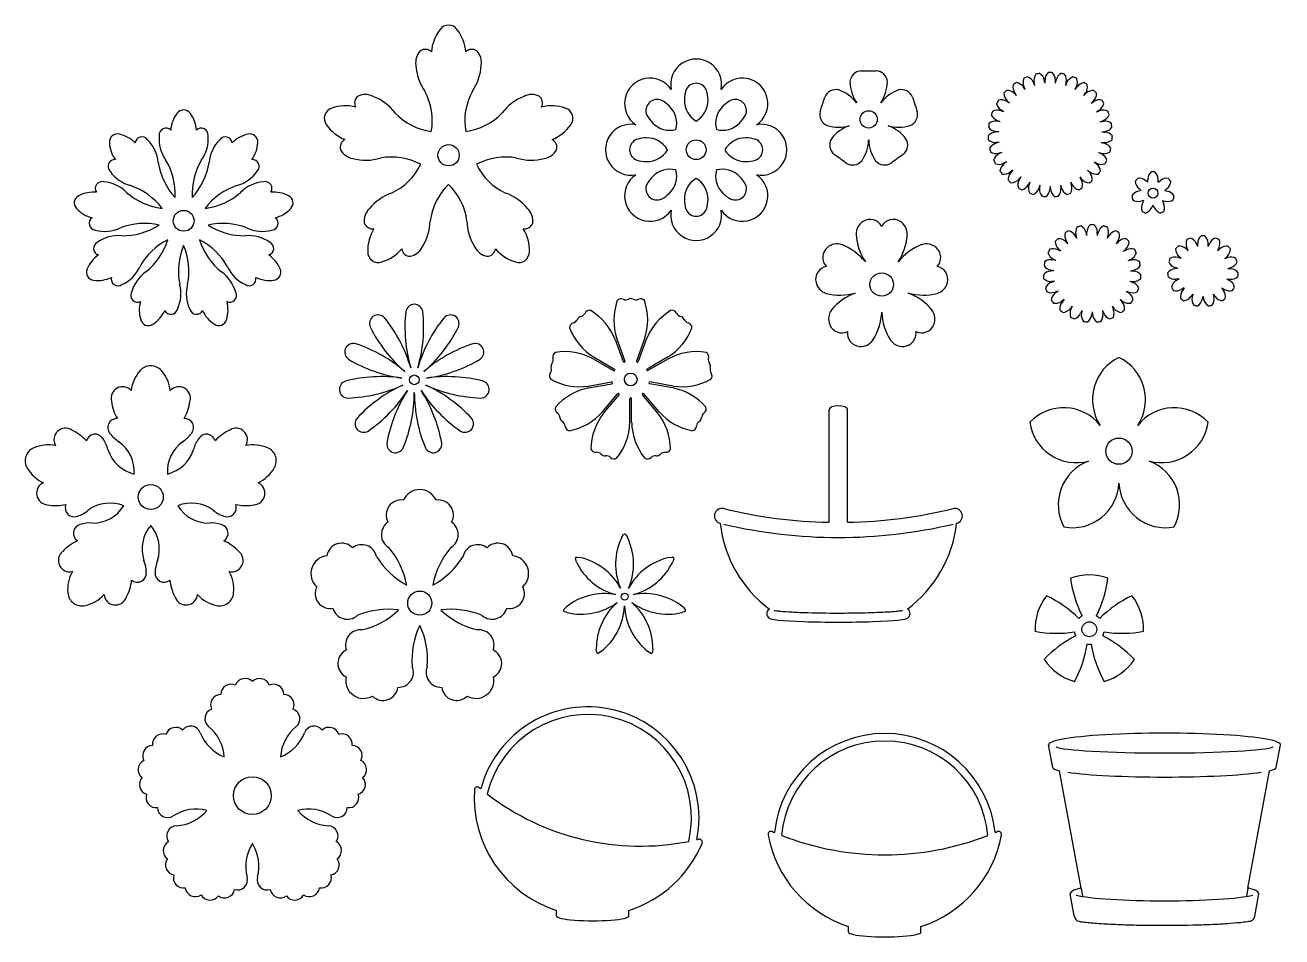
# Model space of a CAD drawing. Extents: x -368 to 49, y -175 to 127.
import ezdxf

# ---------------------------------------------------------------- set-up
doc = ezdxf.new("R2010")
doc.units = 0
doc.layers.get('0').update_dxf_attribs({"linetype": 'CONTINUOUS'})

msp = doc.modelspace()

# ---------------------------------------------------------------- linework, layer by layer
for p, q in [((-33.01, 107.38), (-33.44, 108.35)), ((-33.01, 107.38), (-33.21, 108.43)), ((-29.62, 108.08), (-29.85, 109.12)), ((-29.62, 108.08), (-29.61, 109.14)), ((-26.16, 108.08), (-26.17, 109.14)), ((-26.16, 108.08), (-25.93, 109.12)), ((-22.77, 107.38), (-22.57, 108.43)), ((-22.77, 107.38), (-22.34, 108.35)), ((-39.03, 104.04), (-39.81, 104.76)), ((-39.03, 104.04), (-39.63, 104.92)), ((-36.19, 106.02), (-36.81, 106.88)), ((-36.19, 106.02), (-36.6, 107)), ((-19.59, 106.02), (-19.18, 107)), ((-19.59, 106.02), (-18.97, 106.88)), ((-16.75, 104.04), (-16.15, 104.92)), ((-16.75, 104.04), (-15.97, 104.76)), ((-41.41, 101.53), (-42.32, 102.08)), ((-41.41, 101.53), (-42.18, 102.27)), ((-14.36, 101.53), (-13.6, 102.27)), ((-14.36, 101.53), (-13.45, 102.08)), ((-43.25, 98.59), (-44.25, 98.95)), ((-43.25, 98.59), (-44.14, 99.17)), ((-12.53, 98.59), (-11.64, 99.17)), ((-12.53, 98.59), (-11.53, 98.95)), ((-44.97, 91.93), (-46.03, 91.86)), ((-44.97, 91.93), (-46.02, 92.1)), ((-44.45, 95.35), (-45.5, 95.5)), ((-44.45, 95.35), (-45.44, 95.73)), ((-11.33, 95.35), (-10.34, 95.73)), ((-11.33, 95.35), (-10.28, 95.5)), ((-10.81, 91.93), (-9.76, 92.1)), ((-10.81, 91.93), (-9.74, 91.86)), ((-44.8, 88.47), (-45.86, 88.43)), ((-44.8, 88.47), (-45.82, 88.19)), ((-10.98, 88.47), (-9.95, 88.19)), ((-10.98, 88.47), (-9.92, 88.43)), ((-43.93, 85.12), (-44.96, 84.86)), ((-43.93, 85.12), (-44.88, 84.64)), ((-11.85, 85.12), (-10.9, 84.64)), ((-11.85, 85.12), (-10.82, 84.86)), ((-42.4, 82.01), (-43.37, 81.55)), ((-42.4, 82.01), (-43.24, 81.35)), ((-40.29, 79.28), (-41.14, 78.63)), ((-40.29, 79.28), (-40.97, 78.46)), ((-15.49, 79.28), (-14.81, 78.46)), ((-15.49, 79.28), (-14.64, 78.63)), ((-13.37, 82.01), (-12.54, 81.35)), ((-13.37, 82.01), (-12.41, 81.55)), ((-37.66, 77.02), (-38.36, 76.22)), ((-37.66, 77.02), (-38.17, 76.08)), ((-34.63, 75.34), (-35.16, 74.42)), ((-34.63, 75.34), (-34.94, 74.32)), ((-21.14, 75.34), (-20.84, 74.32)), ((-21.14, 75.34), (-20.62, 74.42)), ((-18.12, 77.02), (-17.61, 76.08)), ((-18.12, 77.02), (-17.42, 76.22)), ((4.44, 75.26), (3.71, 75.83)), ((4.44, 75.26), (4.45, 76.19)), ((7.9, 75.26), (7.89, 76.19)), ((7.9, 75.26), (8.64, 75.83)), ((-31.33, 74.31), (-31.66, 73.29)), ((-31.33, 74.31), (-31.43, 73.25)), ((-27.89, 73.96), (-28.01, 72.9)), ((-27.89, 73.96), (-27.77, 72.9)), ((-24.45, 74.31), (-24.35, 73.25)), ((-24.45, 74.31), (-24.12, 73.29)), ((2.29, 72.55), (1.38, 72.34)), ((2.29, 72.55), (1.56, 73.15)), ((10.06, 72.56), (10.78, 73.15)), ((10.06, 72.56), (10.97, 72.34)), ((3.06, 69.18), (2.14, 68.99)), ((3.06, 69.18), (2.66, 68.34)), ((6.17, 67.68), (5.76, 66.85)), ((6.17, 67.68), (6.59, 66.85)), ((9.29, 69.18), (9.68, 68.34)), ((9.29, 69.18), (10.2, 68.99)), ((-15.73, 57.63), (-16.03, 58.65)), ((-15.72, 57.63), (-15.71, 58.69)), ((-12.26, 57.63), (-12.28, 58.69)), ((-12.26, 57.63), (-11.96, 58.65)), ((-22.02, 54.89), (-22.81, 55.61)), ((-22.02, 54.89), (-22.56, 55.81)), ((-19.06, 56.69), (-19.62, 57.6)), ((-19.06, 56.69), (-19.33, 57.72)), ((-8.93, 56.69), (-8.65, 57.72)), ((-8.93, 56.69), (-8.36, 57.6)), ((-5.97, 54.9), (-5.43, 55.81)), ((-5.97, 54.89), (-5.18, 55.61)), ((21, 53.95), (20.56, 54.92)), ((21, 53.95), (21.02, 55.01)), ((24.47, 53.95), (24.45, 55.01)), ((24.47, 53.95), (24.91, 54.92)), ((-24.38, 52.36), (-25.33, 52.84)), ((-24.38, 52.36), (-25.15, 53.1)), ((-3.61, 52.36), (-2.84, 53.1)), ((-3.6, 52.36), (-2.65, 52.84)), ((15.53, 49.97), (14.51, 50.29)), ((15.53, 49.97), (14.75, 50.69)), ((17.84, 52.54), (17.05, 53.25)), ((17.84, 52.54), (17.42, 53.52)), ((27.63, 52.55), (28.05, 53.52)), ((27.63, 52.55), (28.43, 53.25)), ((29.95, 49.97), (30.73, 50.69)), ((29.95, 49.97), (30.96, 50.29)), ((-26.68, 45.9), (-27.74, 45.81)), ((-26.68, 45.9), (-27.72, 46.13)), ((-25.98, 49.29), (-27.02, 49.49)), ((-25.98, 49.29), (-26.91, 49.79)), ((-2.01, 49.29), (-1.07, 49.79)), ((-2.01, 49.29), (-0.97, 49.49)), ((-1.31, 45.9), (-0.27, 46.13)), ((-1.31, 45.9), (-0.24, 45.81)), ((14.46, 46.68), (13.4, 46.56)), ((14.46, 46.68), (13.45, 47.02)), ((31.02, 46.68), (32.02, 47.02)), ((31.02, 46.68), (32.07, 46.56)), ((-26.44, 42.44), (-27.51, 42.38)), ((-26.44, 42.44), (-27.44, 42.07)), ((-1.54, 42.44), (-0.54, 42.07)), ((-1.54, 42.44), (-0.48, 42.38)), ((14.82, 43.24), (13.76, 43.14)), ((14.82, 43.24), (13.91, 42.7)), ((30.65, 43.24), (31.71, 43.14)), ((30.65, 43.24), (31.57, 42.7)), ((-25.28, 39.18), (-26.29, 38.84)), ((-25.28, 39.18), (-26.15, 38.56)), ((-2.7, 39.18), (-1.84, 38.56)), ((-2.7, 39.18), (-1.69, 38.84)), ((16.55, 40.24), (15.62, 39.72)), ((16.55, 40.24), (15.94, 39.37)), ((19.35, 38.2), (18.72, 37.35)), ((19.35, 38.2), (19.14, 37.16)), ((26.12, 38.2), (26.76, 37.35)), ((26.12, 38.2), (26.33, 37.16)), ((28.92, 40.24), (29.85, 39.72)), ((28.92, 40.24), (29.54, 39.37)), ((-23.29, 36.35), (-24.16, 35.75)), ((-23.29, 36.35), (-23.95, 35.52)), ((-20.6, 34.17), (-21.28, 33.35)), ((-20.6, 34.17), (-21.01, 33.18)), ((-7.39, 34.17), (-6.97, 33.18)), ((-7.39, 34.17), (-6.7, 33.35)), ((-4.7, 36.35), (-4.04, 35.52)), ((-4.7, 36.35), (-3.82, 35.75)), ((22.74, 37.48), (22.5, 36.45)), ((22.74, 37.48), (22.97, 36.45)), ((-17.42, 32.79), (-17.86, 31.81)), ((-17.42, 32.79), (-17.56, 31.73)), ((-13.99, 32.31), (-14.15, 31.26)), ((-13.99, 32.31), (-13.84, 31.26)), ((-10.56, 32.79), (-10.43, 31.73)), ((-10.56, 32.79), (-10.13, 31.81)), ((-172.09, 23.13), (-169.41, 15.78)), ((-171.52, 23.33), (-168.85, 15.98)), ((-162.35, 23.33), (-165.03, 15.98)), ((-161.79, 23.13), (-164.46, 15.78)), ((-179.41, 16.71), (-172.64, 12.8)), ((-179.11, 17.23), (-172.34, 13.32)), ((-154.76, 17.23), (-161.54, 13.32)), ((-154.46, 16.71), (-161.24, 12.8)), ((-181, 7.68), (-173.3, 9.04)), ((-180.9, 7.09), (-173.2, 8.45)), ((-152.98, 7.09), (-160.68, 8.45)), ((-152.87, 7.68), (-160.57, 9.04)), ((-176.31, -0.85), (-171.29, 5.14)), ((-175.85, -1.24), (-170.83, 4.75)), ((-158.02, -1.24), (-163.05, 4.75)), ((-157.56, -0.85), (-162.59, 5.14)), ((-167.24, -4.37), (-167.24, 3.45)), ((-166.64, -4.37), (-166.64, 3.45)), ((-101.12, -37.5), (-101.12, -0.05)), ((-95.12, -37.5), (-95.12, -0.05)), ((-169.93, -42.47), (-169.31, -41.56)), ((-168.68, -41.56), (-168.06, -42.47)), ((-184.97, -50.61), (-185.29, -49.56)), ((-184.9, -49.06), (-183.8, -49.15)), ((-154.19, -49.15), (-153.09, -49.06)), ((-152.7, -49.56), (-153.02, -50.61)), ((-189.14, -66.43), (-188.39, -65.62)), ((-149.6, -65.62), (-148.85, -66.43)), ((-187.98, -67.44), (-189, -67.04)), ((-148.99, -67.04), (-150.01, -67.44)), ((-178.22, -80.57), (-178.38, -79.48)), ((-176.7, -80.29), (-177.65, -80.85)), ((-160.34, -80.85), (-161.29, -80.29)), ((-159.61, -79.48), (-159.77, -80.57)), ((-27.03, -118.76), (-28.41, -111.24)), ((47.02, -118.76), (48.4, -111.24)), ((-17.63, -158.78), (-24.79, -119.86)), ((37.62, -158.78), (44.78, -119.86)), ((-19.96, -168.04), (-21.31, -160.68)), ((-17.63, -158.78), (-17.16, -161.56)), ((37.62, -158.78), (37.13, -161.57)), ((39.93, -168.14), (41.3, -160.68)), ((-191.55, -168.05), (-191.55, -166.17)), ((-167.55, -168.05), (-167.55, -166.17)), ((-94.73, -173.4), (-94.73, -171.52)), ((-70.73, -173.4), (-70.73, -171.52))]:
    msp.add_line(p, q)
for centre, radius in [((-88.07, 96.11), 2.86), ((-227.33, 84.22), 3.52), ((-145.25, 86.05), 3.27), ((6.17, 71.67), 1.65), ((-315.15, 62.49), 3.46), ((-83.75, 41.36), 3.89), ((-238.69, 9.74), 1.61), ((-166.94, 9.86), 2.11), ((-5.11, -13.91), 4.36), ((-326.05, -29.11), 4.15), ((-236.87, -64.3), 4.01), ((-168.99, -62.15), 1.15), ((-14.95, -72.97), 2.47), ((-292.36, -128.13), 6.28)]:
    msp.add_circle(centre, radius)
for centre, radius, start, end in [((-219.47, 117.56), 13.57, 142.325, 176.092), ((-227.33, 123.88), 3.49, 34.4181, 145.5819), ((-235.19, 117.56), 13.57, 3.908, 37.675), ((-232.48, 114.91), 5.76, 137.5114, 188.7416), ((-235.06, 116.4), 2.93, 45.3684, 124.624), ((-219.59, 116.4), 2.93, 55.376, 134.6316), ((-222.18, 114.91), 5.76, 351.2584, 42.4886), ((-221.27, 115.05), 16.94, 183.4252, 214.4949), ((-233.39, 115.05), 16.94, 325.5051, 356.5748), ((-145.25, 107.69), 8.44, 348.75, 191.25), ((-160.55, 101.35), 8.44, 33.75, 236.25), ((-129.95, 101.35), 8.44, 303.75, 146.25), ((-90.3, 108.24), 4, 93.577, 175.7484), ((-81.18, 108.93), 13.11, 181.7227, 214.0204), ((-88.07, 205.32), 93.12, 268.4742, 271.5258), ((-85.84, 108.24), 4, 4.2516, 86.423), ((-94.96, 108.93), 13.11, 325.9796, 358.2773), ((-27.89, 91.06), 20.59, 123.0708, 126.6067), ((-39.61, 104.93), 3.42, 34.8022, 81.7632), ((-33.46, 108.35), 3.42, 156.3013, 203.2623), ((-27.89, 91.06), 20.59, 111.4579, 114.9938), ((-36.58, 107.01), 3.42, 23.1893, 70.1503), ((-29.87, 109.12), 3.42, 144.6884, 191.6494), ((-27.89, 91.06), 20.59, 99.845, 103.3808), ((-33.19, 108.43), 3.42, 11.5764, 58.5374), ((-26.19, 109.14), 3.42, 133.0755, 180.0365), ((-27.89, 91.06), 20.59, 88.2321, 91.7679), ((-29.59, 109.14), 3.42, 359.9635, 46.9245), ((-22.59, 108.43), 3.42, 121.4626, 168.4236), ((-27.89, 91.06), 20.59, 76.6192, 80.155), ((-25.91, 109.12), 3.42, 348.3506, 35.3116), ((-19.2, 107.01), 3.42, 109.8497, 156.8107), ((-27.89, 91.06), 20.59, 65.0062, 68.5421), ((-22.32, 108.35), 3.42, 336.7377, 23.6987), ((-16.16, 104.93), 3.42, 98.2368, 145.1978), ((-27.89, 91.06), 20.59, 53.3933, 56.9292), ((-254.93, 98.6), 5.76, 63.2584, 114.4886), ((-252.77, 95.72), 20.06, 349.5406, 29.0234), ((-201.88, 95.72), 20.06, 150.9766, 190.4594), ((-199.73, 98.6), 5.76, 65.5114, 116.7416), ((-138.21, 102.53), 10.96, 163.0392, 180.1815), ((-145.25, 104.41), 3.69, 20.1302, 159.8698), ((-152.29, 102.53), 10.96, 359.8185, 16.9608), ((-98.92, 101.98), 4, 76.2516, 158.423), ((-102.39, 93.52), 13.11, 37.9796, 70.2773), ((-73.75, 93.52), 13.11, 109.7227, 142.0204), ((-77.22, 101.98), 4, 21.577, 103.7484), ((-27.89, 91.06), 20.59, 134.6837, 138.2196), ((-39.83, 104.75), 3.42, 179.5271, 226.4881), ((-42.17, 102.29), 3.42, 46.4152, 93.3761), ((-36.83, 106.87), 3.42, 167.9142, 214.8752), ((-18.95, 106.87), 3.42, 325.1248, 12.0858), ((-13.61, 102.29), 3.42, 86.6239, 133.5848), ((-15.95, 104.75), 3.42, 313.5119, 0.4729), ((-27.89, 91.06), 20.59, 41.7804, 45.3163), ((-261.46, 87.05), 13.57, 75.908, 109.675), ((-255.54, 101.52), 2.93, 127.376, 206.6316), ((-258.52, 87.98), 16.94, 37.5051, 68.5748), ((-196.13, 87.98), 16.94, 111.4252, 142.4949), ((-199.12, 101.52), 2.93, 333.3684, 52.624), ((-193.19, 87.05), 13.57, 70.325, 104.092), ((-158.23, 99.03), 3.69, 65.1302, 204.8698), ((-161.88, 92.73), 10.96, 44.8185, 61.9608), ((-159.62, 94.77), 7.92, 345.3218, 45.7596), ((-141.25, 102.38), 7.92, 179.2404, 239.6782), ((-149.25, 102.38), 7.92, 300.3218, 0.7596), ((-130.88, 94.77), 7.92, 134.2404, 194.6782), ((-128.62, 92.73), 10.96, 118.0392, 135.1815), ((-132.27, 99.03), 3.69, 335.1302, 114.8698), ((-191.94, 129.86), 93.12, 340.4742, 343.5258), ((15.79, 129.86), 93.12, 196.4742, 199.5258), ((-27.89, 91.06), 20.59, 146.2966, 149.8325), ((-42.34, 102.07), 3.42, 191.14, 238.101), ((-44.13, 99.19), 3.42, 58.0281, 104.989), ((-11.64, 99.19), 3.42, 75.011, 121.9719), ((-13.44, 102.07), 3.42, 301.899, 348.86), ((-27.89, 91.06), 20.59, 30.1675, 33.7034), ((-309.17, 91.85), 10.29, 142.1008, 175.9944), ((-315.15, 96.66), 2.62, 35.2015, 144.7985), ((-321.13, 91.85), 10.29, 4.0056, 37.8992), ((-265.04, 96.47), 3.49, 106.4181, 217.5819), ((-230.41, 111.97), 20.06, 222.9766, 262.4594), ((-224.25, 111.97), 20.06, 277.5406, 317.0234), ((-189.61, 96.47), 3.49, 322.4181, 73.5819), ((-151.93, 102.68), 10.96, 208.0392, 225.1815), ((-138.57, 102.68), 10.96, 314.8185, 331.9608), ((-100.29, 97.74), 4, 165.577, 247.7484), ((-75.85, 97.74), 4, 292.2516, 14.423), ((-27.89, 91.06), 20.59, 157.9095, 161.4454), ((-44.26, 98.93), 3.42, 202.7529, 249.7139), ((-45.44, 95.75), 3.42, 69.641, 116.6019), ((-10.34, 95.75), 3.42, 63.3981, 110.359), ((-11.52, 98.93), 3.42, 290.2861, 337.2471), ((-27.89, 91.06), 20.59, 18.5546, 22.0905), ((-321.02, 90.98), 2.24, 45.0316, 184.8295), ((-309.28, 90.98), 2.24, 355.1705, 134.9684), ((-256.6, 102), 13.57, 214.325, 248.092), ((-198.05, 102), 13.57, 291.908, 325.675), ((-166.89, 86.05), 8.44, 78.75, 281.25), ((-153.97, 100.42), 7.92, 224.2404, 284.6782), ((-136.53, 100.42), 7.92, 255.3218, 315.7596), ((-123.61, 86.05), 8.44, 258.75, 101.25), ((-98.13, 106.62), 13.11, 253.7227, 286.0204), ((-90.03, 81.69), 13.11, 109.9796, 142.2773), ((-78.01, 106.62), 13.11, 253.9796, 286.2773), ((-86.11, 81.69), 13.11, 37.7227, 70.0204), ((-45.86, 88.45), 3.42, 92.8668, 139.8277), ((-27.89, 91.06), 20.59, 169.5224, 173.0583), ((-45.51, 95.48), 3.42, 214.3658, 261.3268), ((-46.02, 92.12), 3.42, 81.2539, 128.2148), ((-9.76, 92.12), 3.42, 51.7852, 98.7461), ((-10.27, 95.48), 3.42, 278.6732, 325.6342), ((-9.91, 88.45), 3.42, 40.1723, 87.1332), ((-27.89, 91.06), 20.59, 6.9417, 10.4776), ((-337.12, 88.67), 2.62, 75.2015, 184.7985), ((-329.45, 88.82), 10.29, 182.1008, 215.9944), ((-338.6, 81.14), 10.29, 44.0056, 77.8992), ((-328.97, 88.09), 2.24, 35.1705, 174.9684), ((-335.4, 80.89), 11.85, 4.5555, 45.7851), ((-311.46, 89.6), 11.85, 174.2149, 215.4445), ((-318.84, 89.6), 11.85, 324.5555, 5.7851), ((-294.9, 80.89), 11.85, 134.2149, 175.4445), ((-301.33, 88.09), 2.24, 5.0316, 144.8295), ((-291.7, 81.14), 10.29, 102.1008, 135.9944), ((-293.18, 88.67), 2.62, 355.2015, 104.7985), ((-300.85, 88.82), 10.29, 324.0056, 357.8992), ((-260.32, 86.81), 2.93, 117.3684, 196.624), ((-194.34, 86.81), 2.93, 343.376, 62.6316), ((-163.61, 86.05), 3.69, 110.1302, 249.8698), ((-161.73, 79.01), 10.96, 89.8185, 106.9608), ((-161.58, 82.05), 7.92, 30.3218, 90.7596), ((-128.92, 82.05), 7.92, 89.2404, 149.6782), ((-128.77, 79.01), 10.96, 73.0392, 90.1815), ((-126.89, 86.05), 3.69, 290.1302, 69.8698), ((-97, 87.61), 4, 148.2516, 230.423), ((-101.18, 89.79), 13.11, 325.7227, 358.0204), ((-74.96, 89.79), 13.11, 181.9796, 214.2773), ((-79.14, 87.61), 4, 309.577, 31.7484), ((-27.89, 91.06), 20.59, 181.1353, 184.6712), ((-46.04, 91.84), 3.42, 225.9788, 272.9397), ((-44.97, 84.88), 3.42, 104.4797, 151.4406), ((-10.81, 84.88), 3.42, 28.5594, 75.5203), ((-9.74, 91.84), 3.42, 267.0603, 314.0212), ((-27.89, 91.06), 20.59, 355.3288, 358.8647), ((-258.11, 88.81), 5.76, 209.5114, 260.7416), ((-246.13, 63.58), 20.06, 61.5406, 101.0234), ((-208.52, 63.58), 20.06, 78.9766, 118.4594), ((-196.54, 88.81), 5.76, 279.2584, 330.4886), ((-161.58, 90.05), 7.92, 269.2404, 329.6782), ((-128.92, 90.05), 7.92, 210.3218, 270.7596), ((-152.26, 7.76), 93.12, 52.4742, 55.5258), ((-23.88, 7.76), 93.12, 124.4742, 127.5258), ((-27.89, 91.06), 20.59, 192.7482, 196.2841), ((-45.82, 88.17), 3.42, 237.5917, 284.5526), ((-43.38, 81.57), 3.42, 116.0926, 163.0535), ((-12.4, 81.57), 3.42, 16.9465, 63.9074), ((-9.96, 88.17), 3.42, 255.4474, 302.4083), ((-27.89, 91.06), 20.59, 343.7159, 347.2518), ((-337.97, 80.54), 2.24, 85.0316, 224.8295), ((-301.52, 85.34), 22.35, 189.0339, 222.6366), ((-340.28, 71.23), 22.35, 357.3634, 30.9661), ((-290.02, 71.23), 22.35, 149.0339, 182.6366), ((-328.78, 85.34), 22.35, 317.3634, 350.9661), ((-292.33, 80.54), 2.24, 315.1705, 94.9684), ((-254.78, 99.51), 16.94, 255.4252, 286.4949), ((-254.67, 89.87), 20.06, 294.9766, 334.4594), ((-199.98, 89.87), 20.06, 205.5406, 245.0234), ((-199.88, 99.51), 16.94, 253.5051, 284.5748), ((-161.73, 93.09), 10.96, 253.0392, 270.1815), ((-153.97, 71.68), 7.92, 75.3218, 135.7596), ((-159.62, 77.33), 7.92, 314.2404, 14.6782), ((-130.88, 77.33), 7.92, 165.3218, 225.7596), ((-136.53, 71.68), 7.92, 44.2404, 104.6782), ((-128.77, 93.09), 10.96, 269.8185, 286.9608), ((-93.4, 84.99), 4, 237.577, 319.7484), ((-82.75, 84.99), 4, 220.2516, 302.423), ((-27.89, 91.06), 20.59, 204.3611, 207.897), ((-44.87, 84.62), 3.42, 249.2046, 296.1655), ((-41.15, 78.65), 3.42, 127.7055, 174.6664), ((-14.63, 78.65), 3.42, 5.3336, 52.2945), ((-10.91, 84.62), 3.42, 243.8345, 290.7954), ((-27.89, 91.06), 20.59, 332.103, 335.6389), ((-342.19, 73.22), 2.24, 75.1705, 214.9684), ((-342.49, 63.56), 11.85, 44.5555, 85.7851), ((-329.75, 85.63), 11.85, 214.2149, 255.4445), ((-300.54, 85.63), 11.85, 284.5555, 325.7851), ((-287.81, 63.56), 11.85, 94.2149, 135.4445), ((-288.1, 73.22), 2.24, 325.0316, 104.8295), ((-160.55, 70.75), 8.44, 123.75, 326.25), ((-151.93, 69.42), 10.96, 134.8185, 151.9608), ((-141.25, 69.72), 7.92, 120.3218, 180.7596), ((-149.25, 69.72), 7.92, 359.2404, 59.6782), ((-129.95, 70.75), 8.44, 213.75, 56.25), ((-138.57, 69.42), 10.96, 28.0392, 45.1815), ((-27.89, 91.06), 20.59, 215.974, 219.5099), ((-43.23, 81.33), 3.42, 260.8175, 307.7784), ((-38.38, 76.23), 3.42, 139.3184, 186.2793), ((-27.89, 91.06), 20.59, 227.5869, 231.1228), ((-40.96, 78.45), 3.42, 272.4304, 319.3913), ((-35.18, 74.43), 3.42, 150.9313, 197.8922), ((-20.6, 74.43), 3.42, 342.1078, 29.0687), ((-14.82, 78.45), 3.42, 220.6087, 267.5696), ((-27.89, 91.06), 20.59, 308.8772, 312.4131), ((-17.4, 76.23), 3.42, 353.7207, 40.6816), ((-12.55, 81.33), 3.42, 232.2216, 279.1825), ((-27.89, 91.06), 20.59, 320.4901, 324.026), ((16.77, 63.22), 20.59, 139.6606, 143.1965), ((3.69, 75.82), 3.42, 184.5041, 231.465), ((1.57, 73.16), 3.42, 51.3921, 98.353), ((7.87, 76.2), 3.42, 133.0755, 180.0365), ((6.17, 58.11), 20.59, 88.2321, 91.7679), ((4.47, 76.2), 3.42, 359.9635, 46.9245), ((10.77, 73.16), 3.42, 81.647, 128.6079), ((8.65, 75.82), 3.42, 308.535, 355.4959), ((-4.43, 63.22), 20.59, 36.8035, 40.3394), ((-345.11, 61.7), 10.29, 84.0056, 117.8992), ((-319.4, 88.75), 22.35, 229.0339, 262.6366), ((-340.02, 53.03), 22.35, 37.3634, 70.9661), ((-290.28, 53.03), 22.35, 109.0339, 142.6366), ((-310.9, 88.75), 22.35, 277.3634, 310.9661), ((-285.19, 61.7), 10.29, 62.1008, 95.9944), ((-240.55, 55.72), 16.94, 109.5051, 140.5748), ((-213.51, 59.96), 20.06, 133.5406, 173.0234), ((-241.15, 59.96), 20.06, 6.9766, 46.4594), ((-214.11, 55.72), 16.94, 39.4252, 70.4949), ((-158.23, 73.07), 3.69, 155.1302, 294.8698), ((-161.88, 79.37), 10.96, 298.0392, 315.1815), ((-128.62, 79.37), 10.96, 224.8185, 241.9608), ((-132.27, 73.07), 3.69, 245.1302, 24.8698), ((-27.89, 91.06), 20.59, 239.1998, 242.7357), ((-38.15, 76.07), 3.42, 284.0433, 331.0042), ((-31.68, 73.3), 3.42, 162.5442, 209.5051), ((-27.89, 91.06), 20.59, 250.8127, 254.3486), ((-34.92, 74.31), 3.42, 295.6562, 342.6171), ((-28.03, 72.9), 3.42, 174.1571, 221.118), ((-31.41, 73.24), 3.42, 307.2691, 354.23), ((-24.37, 73.24), 3.42, 185.77, 232.7309), ((-27.75, 72.9), 3.42, 318.882, 5.8429), ((-20.86, 74.31), 3.42, 197.3829, 244.3438), ((-27.89, 91.06), 20.59, 285.6514, 289.1873), ((-24.1, 73.3), 3.42, 330.4949, 17.4558), ((-17.63, 76.07), 3.42, 208.9958, 255.9567), ((-27.89, 91.06), 20.59, 297.2643, 300.8002), ((2.14, 69.01), 3.42, 102.8207, 149.7816), ((10.21, 69.01), 3.42, 30.2184, 77.1793), ((-348.8, 68.42), 2.62, 115.2015, 224.7985), ((-281.49, 68.42), 2.62, 315.2015, 64.7985), ((-138.21, 69.57), 10.96, 179.8185, 196.9608), ((-152.29, 69.57), 10.96, 343.0392, 0.1815), ((-27.89, 91.06), 20.59, 262.4256, 265.9615), ((-27.89, 91.06), 20.59, 274.0385, 277.5744), ((19.39, 74.68), 20.59, 191.0892, 194.6251), ((1.38, 72.32), 3.42, 235.9327, 282.8936), ((5.74, 66.85), 3.42, 154.2493, 201.2102), ((2.68, 68.33), 3.42, 287.3612, 334.3222), ((9.67, 68.33), 3.42, 205.6778, 252.6388), ((6.61, 66.85), 3.42, 338.7898, 25.7507), ((10.96, 72.32), 3.42, 257.1064, 304.0673), ((-7.04, 74.69), 20.59, 345.3749, 348.9108), ((-343.03, 73.47), 10.29, 222.1008, 255.9944), ((-344.23, 61.65), 2.24, 125.0316, 264.8295), ((-286.06, 61.65), 2.24, 275.1705, 54.9684), ((-287.27, 73.47), 10.29, 284.0056, 317.8992), ((-249.53, 62.42), 5.76, 135.2584, 186.4886), ((-205.12, 62.42), 5.76, 353.5114, 44.7416), ((-145.25, 64.41), 8.44, 168.75, 11.25), ((-145.25, 67.69), 3.69, 200.1302, 339.8698), ((-87.56, 58.64), 4.3, 27.7737, 122.3821), ((-79.94, 58.64), 4.3, 57.6179, 152.2263), ((12.05, 83.88), 20.59, 242.5178, 246.0537), ((0.29, 83.88), 20.59, 293.9463, 297.4822), ((-341.21, 70.83), 11.85, 254.2149, 295.4445), ((-328.12, 39.26), 22.35, 77.3634, 110.9661), ((-335.29, 79.88), 22.35, 269.0339, 302.6366), ((-302.18, 39.26), 22.35, 69.0339, 102.6366), ((-295.01, 79.88), 22.35, 237.3634, 270.9661), ((-289.09, 70.83), 11.85, 244.5555, 285.7851), ((-252.5, 62.74), 2.93, 199.376, 278.6316), ((-240.56, 52.63), 13.57, 147.908, 181.675), ((-250.35, 62.84), 16.94, 327.4252, 358.4949), ((-204.3, 62.84), 16.94, 181.5051, 212.5748), ((-202.16, 62.74), 2.93, 261.3684, 340.624), ((-214.09, 52.63), 13.57, 358.325, 32.092), ((-87.32, 58.06), 4.92, 121.1391, 180.9421), ((-80.18, 58.06), 4.92, 359.0579, 58.8609), ((-19.64, 57.59), 3.42, 164.3799, 211.3408), ((-11.7, 41.26), 20.59, 119.5364, 123.0723), ((-22.54, 55.82), 3.42, 31.2679, 78.2288), ((-16.05, 58.65), 3.42, 148.7277, 195.6886), ((-12.8, 40.78), 20.59, 103.8842, 107.4201), ((-19.31, 57.73), 3.42, 15.6157, 62.5766), ((-12.3, 58.7), 3.42, 133.0755, 180.0365), ((-13.99, 40.61), 20.59, 88.2321, 91.7679), ((-15.69, 58.7), 3.42, 359.9635, 46.9245), ((-8.67, 57.73), 3.42, 117.4234, 164.3843), ((-15.19, 40.78), 20.59, 72.5799, 76.1158), ((-11.94, 58.65), 3.42, 344.3114, 31.2723), ((-5.44, 55.82), 3.42, 101.7712, 148.7321), ((-16.29, 41.26), 20.59, 56.9277, 60.4636), ((-8.34, 57.59), 3.42, 328.6592, 15.6201), ((-342.77, 53.32), 2.24, 115.1705, 254.9684), ((-336.79, 45.74), 11.85, 84.5555, 125.7851), ((-310.16, 36.35), 22.35, 117.3634, 150.9661), ((-341.76, 62.87), 22.35, 309.0339, 342.6366), ((-294.52, 45.68), 22.35, 157.3634, 190.9661), ((-335.77, 45.68), 22.35, 349.0339, 22.6366), ((-288.54, 62.87), 22.35, 197.3634, 230.9661), ((-320.14, 36.35), 22.35, 29.0339, 62.6366), ((-293.51, 45.74), 11.85, 54.2149, 95.4445), ((-287.53, 53.32), 2.24, 285.0316, 64.8295), ((-98.53, 49.91), 4.92, 71.0579, 130.8609), ((-103.75, 37.25), 18.61, 38.4524, 68.5125), ((-73.66, 59.11), 18.61, 183.4875, 213.5476), ((-93.83, 59.11), 18.61, 326.4524, 356.5125), ((-63.75, 37.25), 18.61, 111.4875, 141.5476), ((-68.97, 49.91), 4.92, 49.1391, 108.9421), ((-10.76, 42.02), 20.59, 135.1886, 138.7245), ((-22.82, 55.6), 3.42, 180.032, 226.993), ((-25.14, 53.12), 3.42, 46.9201, 93.881), ((-2.85, 53.12), 3.42, 86.119, 133.0799), ((-5.17, 55.6), 3.42, 313.007, 359.968), ((-17.22, 42.02), 20.59, 41.2755, 44.8114), ((20.54, 54.91), 3.42, 157.0755, 204.0365), ((26.35, 37.7), 20.59, 112.2321, 115.7679), ((17.44, 53.53), 3.42, 23.9635, 70.9245), ((24.43, 55.02), 3.42, 133.0755, 180.0365), ((22.74, 36.93), 20.59, 88.2321, 91.7679), ((21.04, 55.02), 3.42, 359.9635, 46.9245), ((28.03, 53.53), 3.42, 109.0755, 156.0365), ((19.13, 37.7), 20.59, 64.2321, 67.7679), ((24.93, 54.91), 3.42, 335.9635, 22.9245), ((-337.59, 42.63), 10.29, 124.0056, 157.8992), ((-292.71, 42.63), 10.29, 22.1008, 55.9944), ((-250.64, 52.14), 3.49, 178.4181, 289.5819), ((-253.28, 61.87), 13.57, 286.325, 320.092), ((-239.98, 53.64), 2.93, 189.3684, 268.624), ((-241.2, 56.36), 5.76, 281.5114, 332.7416), ((-213.45, 56.36), 5.76, 207.2584, 258.4886), ((-214.67, 53.64), 2.93, 271.376, 350.6316), ((-201.37, 61.87), 13.57, 219.908, 253.675), ((-204.02, 52.14), 3.49, 250.4181, 1.5819), ((-99, 50.32), 4.3, 129.6179, 224.2263), ((-68.49, 50.32), 4.3, 315.7737, 50.3821), ((-10.07, 43), 20.59, 150.8408, 154.3766), ((-25.35, 52.83), 3.42, 195.6842, 242.6452), ((-26.91, 49.81), 3.42, 62.5722, 109.5332), ((-1.08, 49.81), 3.42, 70.4668, 117.4278), ((-2.64, 52.83), 3.42, 297.3548, 344.3158), ((-17.92, 43), 20.59, 25.6234, 29.1592), ((31.18, 43.07), 20.59, 160.2321, 163.7679), ((13.46, 47.04), 3.42, 71.9635, 118.9245), ((29.33, 39.87), 20.59, 136.2321, 139.7679), ((17.03, 53.23), 3.42, 181.0755, 228.0365), ((14.76, 50.71), 3.42, 47.9635, 94.9245), ((30.71, 50.71), 3.42, 85.0755, 132.0365), ((28.44, 53.23), 3.42, 311.9635, 358.9245), ((32.02, 47.04), 3.42, 61.0755, 108.0365), ((16.14, 39.87), 20.59, 40.2321, 43.7679), ((14.29, 43.07), 20.59, 16.2321, 19.7679), ((-344.75, 45.4), 2.62, 155.2015, 264.7985), ((-340.48, 52.12), 11.85, 294.2149, 335.4445), ((-289.82, 52.12), 11.85, 204.5555, 245.7851), ((-285.55, 45.4), 2.62, 275.2015, 24.7985), ((-101.36, 43.08), 4.3, 99.7737, 194.3821), ((-66.14, 43.08), 4.3, 345.6179, 80.2263), ((-9.67, 44.13), 20.59, 166.4929, 170.0288), ((-27.03, 49.47), 3.42, 211.3364, 258.2973), ((-27.72, 46.15), 3.42, 78.2244, 125.1853), ((-0.27, 46.15), 3.42, 54.8147, 101.7756), ((-0.96, 49.47), 3.42, 281.7027, 328.6636), ((-18.32, 44.13), 20.59, 9.9712, 13.5071), ((13.76, 43.16), 3.42, 95.9635, 142.9245), ((14.5, 50.27), 3.42, 205.0755, 252.0365), ((30.97, 50.27), 3.42, 287.9635, 334.9245), ((31.71, 43.16), 3.42, 37.0755, 84.0365), ((-343.57, 52.98), 10.29, 262.1008, 295.9944), ((-336.89, 43.15), 2.24, 165.0316, 304.8295), ((-320.96, 35.75), 11.85, 124.5555, 165.7851), ((-309.34, 35.75), 11.85, 14.2149, 55.4445), ((-293.41, 43.15), 2.24, 235.1705, 14.9684), ((-286.73, 52.98), 10.29, 244.0056, 277.8992), ((-100.73, 43.13), 4.92, 193.1391, 252.9421), ((-66.76, 43.13), 4.92, 287.0579, 346.8609), ((-27.51, 42.4), 3.42, 93.8766, 140.8375), ((-9.59, 45.33), 20.59, 182.1451, 185.681), ((-27.74, 45.79), 3.42, 226.9886, 273.9495), ((-26.3, 38.85), 3.42, 109.5288, 156.4897), ((-1.69, 38.85), 3.42, 23.5103, 70.4712), ((-0.24, 45.79), 3.42, 266.0505, 313.0114), ((-0.48, 42.4), 3.42, 39.1625, 86.1234), ((-18.4, 45.33), 20.59, 354.319, 357.8549), ((31.56, 46.74), 20.59, 184.2321, 187.7679), ((13.4, 46.54), 3.42, 229.0755, 276.0365), ((15.61, 39.74), 3.42, 119.9635, 166.9245), ((29.86, 39.74), 3.42, 13.0755, 60.0365), ((32.07, 46.54), 3.42, 263.9635, 310.9245), ((13.91, 46.74), 20.59, 352.2321, 355.7679), ((-330.42, 37.72), 2.24, 155.1705, 294.9684), ((-327.89, 38.27), 11.85, 334.2149, 15.4445), ((-302.41, 38.27), 11.85, 164.5555, 205.7851), ((-299.88, 37.72), 2.24, 245.0316, 24.8295), ((-97.51, 56.44), 18.61, 255.4875, 285.5476), ((-86.02, 21.07), 18.61, 110.4524, 140.5125), ((-81.47, 21.07), 18.61, 39.4875, 69.5476), ((-69.98, 56.44), 18.61, 254.4524, 284.5125), ((-9.83, 46.51), 20.59, 197.7973, 201.3332), ((-27.44, 42.05), 3.42, 242.6407, 289.6017), ((-24.18, 35.76), 3.42, 125.1809, 172.1419), ((-3.81, 35.76), 3.42, 7.8581, 54.8191), ((-0.55, 42.05), 3.42, 250.3983, 297.3593), ((-18.16, 46.51), 20.59, 338.6668, 342.2027), ((30.42, 50.25), 20.59, 208.2321, 211.7679), ((13.91, 42.68), 3.42, 253.0755, 300.0365), ((18.7, 37.36), 3.42, 143.9635, 190.9245), ((26.77, 37.36), 3.42, 349.0755, 36.0365), ((31.56, 42.68), 3.42, 239.9635, 286.9245), ((15.05, 50.25), 20.59, 328.2321, 331.7679), ((-319.58, 32.85), 10.29, 164.0056, 197.8992), ((-310.72, 32.85), 10.29, 342.1008, 15.9944), ((-238.56, 31.81), 3.02, 92.7861, 168.9056), ((-238.82, 31.81), 3.02, 11.0944, 87.2139), ((-152.89, 29.58), 19.65, 160.9396, 198.5545), ((-170.18, 35.02), 1.62, 64.3281, 142.5454), ((-168.61, 38.28), 2, 244.3281, 297.5146), ((-166.94, 35.07), 1.62, 62.4854, 117.5146), ((-165.26, 38.28), 2, 242.4854, 295.6719), ((-163.69, 35.02), 1.62, 37.4546, 115.6719), ((-180.98, 29.58), 19.65, 341.4455, 19.0604), ((-10.38, 47.58), 20.59, 213.4494, 216.9853), ((-26.14, 38.54), 3.42, 258.2929, 305.2539), ((-21.3, 33.36), 3.42, 140.8331, 187.794), ((-23.93, 35.5), 3.42, 273.9451, 320.906), ((-4.05, 35.5), 3.42, 219.094, 266.0549), ((-6.69, 33.36), 3.42, 352.206, 39.1669), ((-1.85, 38.54), 3.42, 234.7461, 281.7071), ((-17.6, 47.58), 20.59, 323.0147, 326.5506), ((27.95, 52.99), 20.59, 232.2321, 235.7679), ((15.95, 39.36), 3.42, 277.0755, 324.0365), ((22.48, 36.45), 3.42, 167.9635, 214.9245), ((24.58, 54.49), 20.59, 256.2321, 259.7679), ((19.16, 37.16), 3.42, 301.0755, 348.0365), ((26.31, 37.16), 3.42, 191.9635, 238.9245), ((20.89, 54.49), 20.59, 280.2321, 283.7679), ((22.99, 36.45), 3.42, 325.0755, 12.0365), ((29.52, 39.36), 3.42, 215.9635, 262.9245), ((17.52, 52.99), 20.59, 304.2321, 307.7679), ((-326.84, 30.37), 2.62, 195.2015, 304.7985), ((-330.81, 36.94), 10.29, 302.1008, 335.9944), ((-319.38, 33.7), 2.24, 205.0316, 344.8295), ((-310.92, 33.7), 2.24, 195.1705, 334.9684), ((-299.49, 36.94), 10.29, 204.0056, 237.8992), ((-303.46, 30.37), 2.62, 235.2015, 344.7985), ((-250.52, 28.38), 3.02, 125.5134, 201.6329), ((-250.74, 28.24), 3.02, 43.8216, 119.9412), ((-286.3, -0.03), 48.44, 16.482, 38.8109), ((-193.36, 27.26), 48.44, 173.9164, 196.2453), ((-284.02, 27.26), 48.44, 343.7547, 6.0836), ((-191.08, -0.03), 48.44, 141.1891, 163.518), ((-226.64, 28.24), 3.02, 60.0588, 136.1784), ((-226.87, 28.38), 3.02, 338.3671, 54.4866), ((-186.49, 30.55), 2, 284.3281, 337.5146), ((-183.14, 29.17), 1.62, 102.4854, 157.5146), ((-183.92, 32.71), 2, 282.4854, 335.6719), ((-180.62, 31.21), 1.62, 77.4546, 155.6719), ((-190.38, 15.94), 19.65, 21.4455, 59.0604), ((-143.5, 15.94), 19.65, 120.9396, 158.5545), ((-153.25, 31.21), 1.62, 24.3281, 102.5454), ((-149.95, 32.71), 2, 204.3281, 257.5146), ((-150.73, 29.17), 1.62, 22.4854, 77.5146), ((-147.39, 30.55), 2, 202.4854, 255.6719), ((-96.45, 29.95), 4.92, 143.0579, 202.8609), ((-102.34, 32.93), 18.61, 327.4875, 357.5476), ((-65.15, 32.93), 18.61, 182.4524, 212.5125), ((-71.04, 29.95), 4.92, 337.1391, 36.9421), ((-11.2, 48.46), 20.59, 229.1016, 232.6375), ((-17.88, 31.82), 3.42, 156.4853, 203.4462), ((-12.23, 49.08), 20.59, 244.7538, 248.2897), ((-20.99, 33.17), 3.42, 289.5973, 336.5582), ((-14.17, 31.26), 3.42, 172.1375, 219.0984), ((-17.54, 31.72), 3.42, 305.2494, 352.2104), ((-10.45, 31.72), 3.42, 187.7896, 234.7506), ((-13.81, 31.26), 3.42, 320.9016, 7.8625), ((-6.99, 33.17), 3.42, 203.4418, 250.4027), ((-15.75, 49.08), 20.59, 291.7103, 295.2462), ((-10.11, 31.82), 3.42, 336.5538, 23.5147), ((-16.78, 48.46), 20.59, 307.3625, 310.8984), ((-210.03, 48.99), 48.44, 206.6437, 228.9726), ((-267.35, 48.99), 48.44, 311.0274, 333.3563), ((-185.59, 27.05), 1.62, 104.3281, 182.5454), ((-168.86, 34), 19.65, 200.9396, 238.5545), ((-165.02, 34), 19.65, 301.4455, 339.0604), ((-148.28, 27.05), 1.62, 357.4546, 75.6719), ((-96.98, 29.62), 4.3, 201.6179, 296.2263), ((-90.82, 25.14), 4.3, 171.7737, 266.3821), ((-76.67, 25.14), 4.3, 273.6179, 8.2263), ((-70.51, 29.62), 4.3, 243.7737, 338.3821), ((-13.39, 49.41), 20.59, 260.406, 263.9419), ((-14.59, 49.41), 20.59, 276.0581, 279.594), ((-258.83, 18.79), 3.02, 76.5489, 152.6685), ((-273.46, -24.22), 48.44, 49.2092, 71.5381), ((-203.92, -24.22), 48.44, 108.4619, 130.7908), ((-218.55, 18.79), 3.02, 27.3315, 103.4511), ((-90.68, 25.75), 4.92, 265.1391, 324.9421), ((-76.82, 25.75), 4.92, 215.0579, 274.8609), ((-258.72, 19.03), 3.02, 158.2406, 234.3602), ((-218.66, 19.03), 3.02, 305.6398, 21.7594), ((-194.64, 16.44), 2, 322.4854, 15.6719), ((-191.15, 17.42), 1.62, 117.4546, 195.6719), ((-188.8, -0.55), 19.65, 61.4455, 99.0604), ((-145.07, -0.55), 19.65, 80.9396, 118.5545), ((-142.72, 17.42), 1.62, 344.3281, 62.5454), ((-139.24, 16.44), 2, 164.3281, 217.5146), ((1.58, 3.2), 15.48, 115.5865, 213.5111), ((-11.79, 3.2), 15.48, 326.4889, 64.4135), ((-320.57, 4.8), 12.04, 138.4411, 173.4459), ((-326.05, 9.82), 4.61, 40.0515, 139.9485), ((-331.53, 4.8), 12.04, 6.5541, 41.5589), ((-235.8, 58.25), 48.44, 239.371, 261.6999), ((-241.58, 58.25), 48.44, 278.3001, 300.629), ((-195.22, 13.15), 2, 324.3281, 17.5146), ((-191.76, 14.23), 1.62, 142.4854, 197.5146), ((-172.49, 13.06), 0.3, 240, 60), ((-169.13, 15.88), 0.3, 200, 20), ((-164.74, 15.88), 0.3, 160, 340), ((-161.39, 13.06), 0.3, 120, 300), ((-142.11, 14.23), 1.62, 342.4854, 37.5146), ((-138.66, 13.15), 2, 162.4854, 215.6719), ((-260.52, 6.46), 3.02, 109.2762, 185.3957), ((-249.58, -37.63), 48.44, 81.9365, 104.2654), ((-227.8, -37.63), 48.44, 75.7346, 98.0635), ((-216.86, 6.46), 3.02, 354.6043, 70.7238), ((-192.28, 11.03), 1.62, 144.3281, 222.5454), ((-183.92, 27.11), 19.65, 240.9396, 278.5545), ((-173.25, 8.74), 0.3, 280, 100), ((-160.62, 8.74), 0.3, 80, 260), ((-149.95, 27.11), 19.65, 261.4455, 299.0604), ((-141.6, 11.03), 1.62, 317.4546, 35.6719), ((-335.39, 3.65), 3.81, 41.5085, 195.2364), ((-316.71, 3.65), 3.81, 344.7636, 138.4915), ((-260.56, 6.73), 3.02, 190.9679, 267.0875), ((-262.49, 52.12), 48.44, 272.0982, 294.4271), ((-222.25, -36), 48.44, 114.6638, 136.9927), ((-281.62, 32.52), 48.44, 304.8255, 327.1544), ((-200.13, -19.85), 48.44, 147.3911, 169.72), ((-287.13, 5.69), 48.44, 337.5528, 359.8817), ((-190.25, 5.69), 48.44, 180.1183, 202.4472), ((-277.25, -19.85), 48.44, 10.28, 32.6089), ((-195.76, 32.52), 48.44, 212.8456, 235.1745), ((-255.13, -36), 48.44, 43.0073, 65.3362), ((-214.89, 52.12), 48.44, 245.5729, 267.9018), ((-216.82, 6.73), 3.02, 272.9125, 349.0321), ((-177, -12.17), 19.65, 101.4455, 139.0604), ((-171.06, 4.95), 0.3, 320, 140), ((-162.82, 4.95), 0.3, 40, 220), ((-156.88, -12.17), 19.65, 40.9396, 78.5545), ((-324.28, 4.42), 14.88, 186.8369, 210.3427), ((-327.82, 4.42), 14.88, 329.6573, 353.1631), ((-190.35, 0.09), 1.62, 157.4546, 235.6719), ((-166.94, 3.45), 0.3, 0, 180), ((-143.53, 0.09), 1.62, 304.3281, 22.5454), ((-23.45, -14.98), 15.48, 38.4888, 136.4135), ((13.24, -14.98), 15.48, 43.5865, 141.5111), ((-337.33, -6.06), 2.97, 86.1846, 220.7246), ((-314.77, -6.06), 2.97, 319.2754, 93.8154), ((-255.29, -4.82), 3.02, 142.0034, 218.123), ((-222.09, -4.82), 3.02, 321.877, 37.9966), ((-192.39, -2.91), 2, 2.4854, 55.6719), ((-188.77, -2.75), 1.62, 182.4854, 237.5146), ((-190.71, -5.8), 2, 4.3281, 57.5146), ((-191.04, 12.16), 19.65, 280.9396, 318.5545), ((-160.49, -13.48), 19.65, 141.4455, 179.0604), ((-173.39, -13.48), 19.65, 0.9396, 38.5545), ((-142.83, 12.16), 19.65, 221.4455, 259.0604), ((-143.16, -5.8), 2, 122.4854, 175.6719), ((-145.1, -2.75), 1.62, 302.4854, 357.5146), ((-141.49, -2.91), 2, 124.3281, 177.5146), ((-354.32, -10.1), 3.81, 56.7636, 210.4915), ((-358.48, -20.42), 14.88, 41.6573, 65.1631), ((-344.48, -11.26), 2.97, 31.2754, 165.8154), ((-331.17, -1.95), 10.35, 215.7459, 238.3713), ((-320.93, -1.95), 10.35, 301.6287, 324.2541), ((-307.61, -11.26), 2.97, 14.1846, 148.7246), ((-293.62, -20.42), 14.88, 114.8369, 138.3427), ((-297.78, -10.1), 3.81, 329.5085, 123.2364), ((-255.46, -4.62), 3.02, 223.6952, 299.8147), ((-221.92, -4.62), 3.02, 240.1853, 316.3048), ((-187.1, -5.53), 1.62, 184.3281, 262.5454), ((-186.88, -3.88), 19.65, 320.9396, 358.5545), ((-146.99, -3.88), 19.65, 181.4455, 219.0604), ((-146.77, -5.53), 1.62, 277.4546, 355.6719), ((-19.31, -2.26), 15.48, 187.5865, 285.5111), ((9.1, -2.26), 15.48, 254.4889, 352.4135), ((-359.99, -23.84), 12.04, 78.5541, 113.5589), ((-350.29, -15.84), 10.35, 13.6287, 36.2541), ((-343.62, -20.59), 12.07, 355.7195, 54.4451), ((-308.47, -20.59), 12.07, 125.5549, 184.2805), ((-301.8, -15.84), 10.35, 143.7459, 166.3713), ((-292.11, -23.84), 12.04, 66.4411, 101.4459), ((-244.78, -11.48), 3.02, 174.7307, 250.8503), ((-232.6, -11.48), 3.02, 289.1497, 5.2693), ((-363.07, -17.08), 4.61, 112.0515, 211.9485), ((-328.72, -9.76), 12.07, 197.5549, 256.2805), ((-323.38, -9.76), 12.07, 283.7195, 342.4451), ((-289.03, -17.08), 4.61, 328.0515, 67.9485), ((-245.04, -11.41), 3.02, 256.4225, 332.542), ((-232.34, -11.41), 3.02, 207.458, 283.5775), ((-178.59, -12.68), 1.62, 197.4546, 275.6719), ((-178.23, -16.28), 2, 42.4854, 95.6719), ((-175.56, -13.83), 1.62, 222.4854, 277.5146), ((-175.09, -17.42), 2, 44.3281, 97.5146), ((-172.49, -14.89), 1.62, 224.3281, 302.5454), ((-161.38, -14.89), 1.62, 237.4546, 315.6719), ((-158.79, -17.42), 2, 82.4854, 135.6719), ((-158.31, -13.83), 1.62, 262.4854, 317.5146), ((-155.64, -16.28), 2, 84.3281, 137.5146), ((-155.29, -12.68), 1.62, 264.3281, 342.5454), ((-356.61, -13.42), 12.04, 210.4411, 245.4459), ((-295.49, -13.42), 12.04, 294.5541, 329.5589), ((-9.75, -31.68), 15.48, 110.4888, 208.4135), ((-0.46, -31.68), 15.48, 331.5865, 69.5112), ((-360.09, -27.86), 3.81, 113.5085, 267.2364), ((-292.01, -27.86), 3.81, 272.7636, 66.4915), ((-20.57, -23.82), 15.48, 259.5865, 357.5111), ((10.36, -23.82), 15.48, 182.4889, 280.4135), ((-236.87, -32.57), 5.92, 24.2846, 155.7154), ((-357.39, -17.07), 14.88, 258.8369, 282.3427), ((-351.45, -32.71), 2.97, 158.1846, 292.7246), ((-339.58, -43.19), 12.07, 67.7195, 126.4451), ((-345.27, -25.67), 12.07, 269.5549, 328.2805), ((-312.52, -43.19), 12.07, 53.5549, 112.2805), ((-306.82, -25.67), 12.07, 211.7195, 270.4451), ((-300.65, -32.71), 2.97, 247.2754, 21.8154), ((-294.71, -17.07), 14.88, 257.6573, 281.1631), ((-243.03, -35.06), 4.98, 81.1025, 208.4995), ((-230.71, -35.06), 4.98, 331.5005, 98.8975), ((-136.71, -35.39), 2.5, 76.3048, 256.3048), ((-98.12, 122.99), 160.52, 256.3048, 268.9291), ((-98.12, 122.99), 160.52, 271.0709, 283.6952), ((-59.52, -35.39), 2.5, 283.6952, 103.6952), ((-353.46, -25.59), 10.35, 287.7459, 310.3713), ((-298.64, -25.59), 10.35, 229.6287, 252.2541), ((-244.58, -41.58), 5.02, 124.3217, 238.9177), ((-229.16, -41.58), 5.02, 301.0823, 55.6783), ((-348.72, -41.12), 2.97, 103.2754, 237.8154), ((-346.16, -48.07), 10.35, 85.6287, 108.2541), ((-316.84, -46.33), 12.07, 139.7195, 198.4451), ((-335.26, -46.33), 12.07, 341.5549, 40.2805), ((-305.94, -48.07), 10.35, 71.7459, 94.3713), ((-303.38, -41.12), 2.97, 302.1846, 76.7246), ((-168.99, -41.77), 0.382, 34.0877, 145.9123), ((-96.46, -33.29), 41.09, 186.329, 233.3629), ((-98.12, 122.99), 165.52, 256.7262, 283.2738), ((-99.77, -33.29), 41.09, 306.6371, 353.671), ((-344.33, -57.27), 14.88, 113.6573, 137.1631), ((-307.77, -57.27), 14.88, 42.8369, 66.3427), ((-262.77, -49.4), 4.98, 43.5005, 170.8975), ((-256.1, -49.94), 5.02, 13.0823, 127.6783), ((-217.64, -49.94), 5.02, 52.3217, 166.9177), ((-210.97, -49.4), 4.98, 9.1025, 136.4995), ((-151.76, -51.36), 20.22, 153.9099, 203.3058), ((-186.23, -51.36), 20.22, 336.6941, 26.0901), ((-352.86, -50.12), 3.81, 128.7636, 282.4915), ((-299.24, -50.12), 3.81, 257.5085, 51.2364), ((-267.04, -54.5), 5.92, 96.2846, 227.7154), ((-228.55, -35), 26.54, 211.3487, 241.4939), ((-267.3, -63.16), 26.54, 10.5061, 40.6513), ((-206.44, -63.16), 26.54, 139.3487, 169.4939), ((-245.19, -35), 26.54, 298.5061, 328.6513), ((-206.7, -54.5), 5.92, 312.2846, 83.7154), ((-184.93, -49.44), 0.382, 85.5163, 197.3409), ((-188.17, -68.9), 20.22, 28.1227, 77.5186), ((-149.82, -68.9), 20.22, 102.4814, 151.8773), ((-153.06, -49.44), 0.382, 342.6591, 94.4837), ((-341.55, -59.76), 12.04, 150.5541, 185.5589), ((-330.47, -54.38), 2.97, 230.1846, 4.7246), ((-337.87, -54.09), 10.35, 359.7459, 22.3713), ((-321.63, -54.38), 2.97, 175.2754, 309.8154), ((-314.23, -54.09), 10.35, 157.6287, 180.2541), ((-310.55, -59.76), 12.04, 354.4411, 29.4459), ((-166.69, -41.95), 20.22, 205.3385, 254.7344), ((-171.3, -41.95), 20.22, 285.2656, 334.6615), ((-347.19, -55.19), 14.88, 330.8369, 354.3427), ((-304.91, -55.19), 14.88, 185.6573, 209.1631), ((-14.95, -72.97), 18, 69.8596, 110.1404), ((17.01, -51.17), 38.48, 187.3117, 206.8653), ((-46.92, -51.17), 38.48, 333.1347, 352.6883), ((-348.93, -60.6), 4.61, 184.0515, 283.9485), ((-350.41, -53.32), 12.04, 282.4411, 317.4459), ((-337.75, -61.1), 3.81, 185.5085, 339.2364), ((-314.35, -61.1), 3.81, 200.7636, 354.4915), ((-301.69, -53.32), 12.04, 222.5541, 257.5589), ((-303.17, -60.6), 4.61, 256.0515, 355.9485), ((-266.58, -61.12), 4.98, 153.1025, 280.4995), ((-207.16, -61.12), 4.98, 259.5005, 26.8975), ((-175.68, -81.35), 20.22, 79.5513, 128.9472), ((-162.31, -81.35), 20.22, 51.0528, 100.4487), ((-14.95, -72.97), 18, 141.8596, 182.1404), ((-45.56, -96.63), 38.48, 45.1347, 64.6883), ((15.65, -96.63), 38.48, 115.3117, 134.8653), ((-14.95, -72.97), 18, 357.8596, 38.1404), ((-260.86, -64.61), 5.02, 196.3217, 310.9177), ((-247.36, -92.89), 26.54, 82.5061, 112.6513), ((-262.16, -47.33), 26.54, 283.3487, 313.4939), ((-226.38, -92.89), 26.54, 67.3487, 97.4939), ((-211.58, -47.33), 26.54, 226.5061, 256.6513), ((-212.88, -64.61), 5.02, 229.0823, 343.6783), ((-188.87, -66.69), 0.382, 136.9448, 248.7695), ((-183.35, -47.75), 20.22, 256.7671, 306.163), ((-158.15, -79.35), 20.22, 130.9799, 180.3758), ((-189.2, -64.4), 20.22, 308.1957, 357.5916), ((-148.79, -64.4), 20.22, 182.4084, 231.8043), ((-179.84, -79.35), 20.22, 359.6242, 49.0201), ((-154.64, -47.75), 20.22, 233.837, 283.2329), ((-149.12, -66.69), 0.382, 291.2305, 43.0552), ((-120.17, -67.77), 1.71, 118.497, 241.503), ((-76.06, -67.77), 1.71, 298.497, 61.503), ((-14.95, -72.97), 5, 118.1386, 133.8614), ((-14.95, -72.97), 5, 46.1386, 61.8614), ((-256.46, -78.15), 5.02, 85.0823, 199.6783), ((-212.92, -83.11), 26.54, 154.5061, 184.6513), ((-260.82, -83.11), 26.54, 355.3487, 25.4939), ((-217.28, -78.15), 5.02, 340.3217, 94.9177), ((-25.81, -35.83), 38.48, 259.3117, 278.8653), ((-14.95, -72.97), 5, 190.1386, 205.8614), ((-14.95, -72.97), 5, 334.1386, 349.8614), ((-4.1, -35.83), 38.48, 261.1347, 280.6883), ((-1.9, -109.39), 38.48, 117.1347, 136.6883), ((-53.63, -71.81), 38.48, 331.3117, 350.8653), ((-14.95, -72.97), 5, 262.1386, 277.8614), ((23.72, -71.81), 38.48, 189.1347, 208.6883), ((-28, -109.39), 38.48, 43.3117, 62.8653), ((-259.04, -84.33), 4.98, 115.5005, 242.8975), ((-214.7, -84.33), 4.98, 297.1025, 64.4995), ((-177.84, -80.52), 0.382, 188.3734, 300.198), ((-160.15, -80.52), 0.382, 239.802, 351.6266), ((-14.95, -72.97), 18, 213.8596, 254.1404), ((-14.95, -72.97), 18, 285.8596, 326.1404), ((-243.99, -87.21), 5.02, 268.3217, 22.9177), ((-229.75, -87.21), 5.02, 157.0823, 271.6783), ((-299.4, -94.57), 3.38, 64.8289, 180.7562), ((-294.78, -92.66), 3.38, 44.2438, 160.1711), ((-289.94, -92.66), 3.38, 19.8289, 135.7562), ((-285.32, -94.57), 3.38, 359.2438, 115.1711), ((-255.52, -89.96), 5.92, 168.2846, 299.7154), ((-218.22, -89.96), 5.92, 240.2846, 11.7154), ((-302.82, -98), 3.38, 89.2438, 205.1711), ((-281.9, -98), 3.38, 334.8289, 90.7562), ((-249.07, -91.58), 4.98, 225.1025, 352.4995), ((-224.67, -91.58), 4.98, 187.5005, 314.8975), ((-304.73, -102.62), 3.38, 109.8289, 230.9432), ((-279.98, -102.62), 3.38, 309.0568, 70.1711), ((-181.13, -135.52), 36.81, 348.7069, 164.815), ((-181.13, -135.52), 34.31, 346.8841, 166.6378), ((-322.09, -111.06), 3.38, 71.2438, 187.1711), ((-317.78, -108.87), 3.38, 46.8289, 162.7562), ((-312.8, -108.47), 3.38, 21.0568, 142.1711), ((-296.5, -102.19), 14.09, 201.0859, 248.3859), ((-315.75, -116.17), 14.09, 3.6141, 50.9141), ((-268.97, -116.17), 14.09, 129.0859, 176.3859), ((-288.22, -102.19), 14.09, 291.6141, 338.9141), ((-271.92, -108.47), 3.38, 37.8289, 158.9432), ((-266.94, -108.87), 3.38, 17.2438, 133.1711), ((-262.62, -111.06), 3.38, 352.8289, 108.7562), ((-82.73, -144.33), 36.81, 6.2057, 173.8159), ((-325.34, -114.86), 3.38, 91.8289, 207.7562), ((-259.38, -114.86), 3.38, 332.2438, 88.1711), ((-82.73, -144.33), 34.31, 5.0136, 175.0837), ((-326.84, -119.47), 3.38, 116.2438, 232.1711), ((-257.88, -119.47), 3.38, 307.8289, 63.7562), ((-326.44, -124.45), 3.38, 136.8289, 252.7562), ((-258.27, -124.45), 3.38, 287.2438, 43.1711), ((-324.25, -128.77), 3.38, 161.2438, 277.1711), ((-260.47, -128.77), 3.38, 262.8289, 18.7562), ((-179.55, -128.74), 39.31, 176.2544, 252.2235), ((-217.78, -126.24), 1, 49.9944, 176.2544), ((-163.82, -61.95), 82.93, 229.9944, 230.4317), ((-163.82, -61.95), 82.93, 232.3273, 281.1946), ((-320.45, -132.01), 3.38, 181.8289, 302.9432), ((-310.96, -146.68), 14.09, 75.6141, 122.9141), ((-318.31, -124.05), 14.09, 273.0859, 320.3859), ((-273.76, -146.68), 14.09, 57.0859, 104.3859), ((-266.41, -124.05), 14.09, 219.6141, 266.9141), ((-264.27, -132.01), 3.38, 237.0568, 358.1711), ((-317.37, -141.49), 3.38, 93.0568, 214.1711), ((-267.35, -141.49), 3.38, 325.8289, 86.9432), ((-120.41, -140.97), 1, 65.6185, 190.3461), ((-82.73, -134.09), 39.31, 190.3461, 252.2235), ((-82.73, -53.68), 94.08, 246.6615, 247.1118), ((-82.73, -53.68), 94.08, 248.6996, 291.3004), ((-82.73, -134.09), 39.31, 287.7765, 349.6539), ((-82.73, -53.68), 94.08, 292.8882, 293.3385), ((-45.05, -140.97), 1, 349.6539, 114.3815), ((-318.53, -146.35), 3.38, 118.8289, 234.7562), ((-280.46, -151.55), 14.09, 147.6141, 194.9141), ((-304.25, -151.55), 14.09, 345.0859, 32.3859), ((-266.19, -146.35), 3.38, 305.2438, 61.1711), ((-179.55, -128.74), 39.31, 287.7765, 337.2341), ((-163.82, -61.95), 82.93, 283.0902, 283.4941), ((-144.23, -143.57), 1, 337.2341, 103.4941), ((-317.77, -151.13), 3.38, 143.2438, 259.1711), ((-266.94, -151.13), 3.38, 280.8289, 36.7562), ((-315.16, -155.39), 3.38, 163.8289, 279.7562), ((-297.34, -156.04), 3.38, 253.8289, 14.9432), ((-287.38, -156.04), 3.38, 165.0568, 286.1711), ((-269.56, -155.39), 3.38, 260.2438, 16.1711), ((-311.25, -158.24), 3.38, 188.2438, 304.1711), ((-306.39, -159.41), 3.38, 208.8289, 324.7562), ((-301.6, -158.65), 3.38, 233.2438, 349.1711), ((-283.12, -158.65), 3.38, 190.8289, 306.7562), ((-278.33, -159.41), 3.38, 215.2438, 331.1711), ((-273.47, -158.24), 3.38, 235.8289, 351.7562), ((-17.97, -167.84), 2, 185.7992, 260.4238), ((37.95, -167.84), 2, 292.9186, 351.2738)]:
    msp.add_arc(centre, radius, start, end)
for centre, major_axis, ratio, start_param, end_param in [((-98.12, -0.05), (-3, 0), 0.401395, 3.141593, 6.283185), ((-98.12, -69.27), (-22.87, 0), 0.057457, 0, 3.141593), ((10, -111.24), (-38.41, 0), 0.099694, 3.104894, 6.319884), ((10, -111.69), (-36.29, 0), 0.062928, 0.127257, 3.014336), ((10, -118.76), (-37.02, 0), 0.086874, 0, 0.349349), ((10, -118.76), (-37.02, 0), 0.086874, 0.523997, 2.617596), ((10, -118.76), (-37.02, 0), 0.086874, 2.792243, 3.141593), ((10, -160.68), (-31.31, 0), 0.131296, 5.793316, 6.331513), ((10, -160.13), (-31.26, 0), 0.092369, 6.644742, 9.063218), ((10, -160.68), (-31.31, 0), 0.131296, 9.37645, 9.914647), ((-179.55, -168.05), (-12, 0), 0.131052, 0, 3.141593), ((-82.73, -173.4), (-12, 0), 0.131052, 0, 3.141593)]:
    msp.add_ellipse(centre, major_axis=major_axis, ratio=ratio, start_param=start_param, end_param=end_param)
for points, knots in [([(-119.43, -66.7), (-119.22, -66.74), (-118.93, -66.79), (-118.22, -66.88), (-117.8, -66.92), (-116.27, -67.07), (-114.95, -67.16), (-111.87, -67.32), (-110.13, -67.39), (-104.53, -67.55), (-100.27, -67.6), (-93.01, -67.56), (-89.96, -67.51), (-84.51, -67.33), (-82.11, -67.22), (-79.44, -67.02), (-78.74, -66.95), (-77.69, -66.84), (-77.3, -66.79), (-76.94, -66.73), (-76.87, -66.71), (-76.81, -66.7)], [0.297864, 0.297864, 0.297864, 0.297864, 0.424127, 0.424127, 0.55039, 0.55039, 0.828892, 0.828892, 1.107394, 1.107394, 1.659045, 1.659045, 2.071258, 2.071258, 2.483471, 2.483471, 2.662031, 2.662031, 2.805655, 2.805655, 2.843729, 2.843729, 2.843729, 2.843729]), ([(-18.3, -169.81), (-17.91, -169.87), (-17.5, -169.92), (-16.39, -170.06), (-15.67, -170.14), (-13.28, -170.38), (-11.44, -170.52), (-7.41, -170.76), (-5.21, -170.86), (-0.57, -171.01), (1.88, -171.07), (9.37, -171.17), (14.57, -171.14), (21.39, -170.98), (23.32, -170.91), (27.53, -170.73), (29.75, -170.6), (33.4, -170.33), (34.9, -170.19), (37, -169.94), (37.72, -169.84), (38.51, -169.72), (38.62, -169.7), (38.73, -169.68)], [0.46159, 0.46159, 0.46159, 0.46159, 0.536682, 0.536682, 0.654132, 0.654132, 0.900649, 0.900649, 1.147166, 1.147166, 1.393683, 1.393683, 1.886717, 1.886717, 2.089552, 2.089552, 2.355089, 2.355089, 2.577896, 2.577896, 2.710052, 2.710052, 2.732893, 2.732893, 2.732893, 2.732893])]:
    msp.add_open_spline(points, degree=3, knots=knots)

doc.saveas('drawing.dxf')
